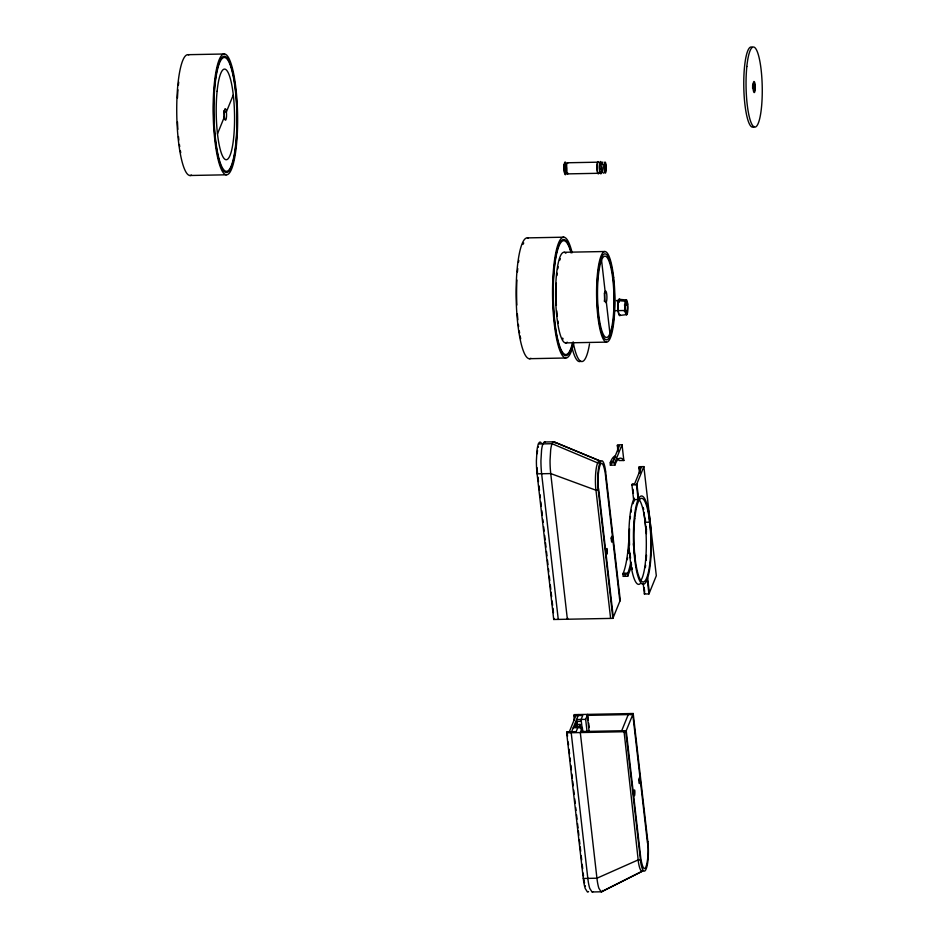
<?xml version="1.0" encoding="UTF-8"?>
<svg xmlns="http://www.w3.org/2000/svg" width="939" height="939" viewBox="0 0 939 939"><rect width="100%" height="100%" fill="white"/><g stroke="black" fill="none" stroke-linecap="round" stroke-linejoin="round"><path stroke-width="1.41" d="M603.495 173.187L601.993 171.626L601.664 168.762L601.969 162.975L602.815 162.06M628.637 542.425L628.344 546.169A60.425 12.184 88.9 0 1 623.226 573.236L623.05 576.346L627.604 576.264L631.231 567.32M628.637 548.822L628.449 550.817A62.749 12.653 88.9 0 1 628.203 553.141M537.178 453.701L537.413 451.565A17.477 3.521 88.9 0 1 537.554 450.579M601.887 164.348L602.286 162.611M617.662 458.889A60.425 12.184 88.9 0 1 618.461 459.594L619.259 460.544L623.848 460.509L623.015 459.5A60.425 12.184 88.9 0 0 615.315 464.019L614.916 465.098L610.362 465.192L610.761 464.101M217.484 133.854L224.374 116.894M233.283 94.945L226.393 111.905A5.81 1.174 88.9 0 1 225.395 120.192A5.81 1.174 88.9 0 1 224.362 111.107A5.81 1.174 88.9 0 1 226.393 111.905L224.116 111.952M613.237 278.355L613.636 277.357M625.468 309.483L625.069 310.48A7.559 1.526 88.9 0 0 626.888 314.565L620.116 315.422A8.31 1.678 88.9 0 1 618.108 310.938A8.31 1.678 88.9 0 1 618.437 300.703L625.362 301.184L625.679 303.051A5.235 1.056 88.9 0 0 625.468 309.483A5.235 1.056 88.9 0 0 626.736 312.311L626.888 314.565M627.698 304.001L627.299 304.999A5.235 1.056 88.9 0 1 627.088 311.431L627.405 313.297A7.559 1.526 88.9 0 0 627.698 304.001A7.559 1.526 88.9 0 0 625.879 299.917L619.001 299.318L619.212 302.299M617.733 451.518L617.498 444.84L622.041 444.757L623.848 460.509M610.362 465.192L610.526 462L612.803 461.965L619.364 445.802L617.087 445.837M614.916 465.098L614.669 462.927L622.041 444.757M605.632 472.012L620.268 600.185L612.885 618.367L553.717 619.494L554.127 618.472M567.778 618.214L567.367 619.224L550.735 473.573A24.402 4.918 88.9 0 1 550.043 460.509L550.677 449.875A19.813 3.991 88.9 0 1 552.062 443.713A19.813 3.991 88.9 0 1 553.94 441.846M638.907 467.704L639.306 466.706L643.861 466.613L636.478 484.794L638.168 499.536L633.614 499.618L631.935 484.876L632.346 483.867L634.623 483.82L641.184 467.657L638.907 467.704L639.565 473.456M645.21 518.398L645.128 522.272L649.682 522.178L650.093 521.18M588.565 891.534A19.813 3.991 88.9 0 1 587.462 892.027L585.208 888.482A24.402 4.918 88.9 0 1 583.283 878.458L566.651 732.819L567.062 731.798L576.159 731.634L577.79 727.643M574.116 720.013L574.022 714.638L633.203 713.511L647.84 841.684M569.339 731.763L575.9 715.6M578.577 714.556L571.205 732.725L587.826 878.388M575.513 724.521L580.067 724.439L579.257 726.434L574.703 726.516L576.769 721.434L581.323 721.352M573.236 727.725L582.333 727.549L580.302 732.561L596.934 878.211A24.402 4.918 88.9 0 0 598.871 888.235L601.113 891.768A19.813 3.991 88.9 0 0 602.744 890.454M587.098 731.962L585.654 719.368L587.685 714.379L588.354 720.213M643.861 466.613L656.314 575.748L648.943 593.918L644.389 594.011L644.8 592.99M621.688 730.765L628.25 714.602M623.966 730.718L638.18 859.913L596.934 878.211L583.272 878.47M630.527 714.556L630.926 713.558M638.18 859.913L640.457 859.866L625.82 731.692L633.203 713.511M627.604 576.264L627.78 573.142A60.425 12.184 88.9 0 0 630.832 561.909M627.592 576.194L628.015 575.243M634.33 498.222L633.285 500.346A44.156 8.909 88.9 0 0 629.611 553.81A44.156 8.909 88.9 0 0 640.245 583.647M617.51 301.806L619.047 300.046A7.559 1.526 88.9 0 1 619.646 299.893M601.676 891.71L642.663 871.052L601.394 891.792L592.298 891.968M619.047 300.046L616.5 300.597L618.531 301.313A7.559 1.526 88.9 0 0 618.073 308.497A7.559 1.526 88.9 0 0 619.177 314.483M188.046 54.685L224.456 53.993M752.526 85.472L754.792 85.437A3.721 0.751 88.9 0 1 754.158 90.731A3.721 0.751 88.9 0 1 753.489 84.921A3.721 0.751 88.9 0 1 754.792 85.437M567.567 162.764L598.202 162.177M189.901 175.499L226.311 174.807A60.425 12.184 88.9 0 0 235.489 84.944A60.425 12.184 88.9 0 0 214.35 83.442A60.425 12.184 88.9 0 0 226.311 174.807M565.877 173.398L568.154 173.351A5.575 1.127 88.9 0 1 566.463 168.597A5.575 1.127 88.9 0 1 567.86 163.057M567.59 173.879L598.237 173.292M527.436 237.884L563.846 237.191M564.081 252.286L605.045 251.511M624.4 305.046L627.299 304.999A5.235 1.056 88.9 0 0 626.031 302.17L625.879 299.917M613.942 310.692L625.069 310.48A7.559 1.526 88.9 0 1 625.362 301.184M624.365 311.49L627.088 311.431M565.466 342.899L606.441 342.125A45.318 9.144 88.9 0 0 613.32 274.728A45.318 9.144 88.9 0 0 597.474 273.601A45.318 9.144 88.9 0 0 606.441 342.125M529.291 358.698L565.701 358.005M544.55 441.999L553.658 441.823M537.085 473.831A24.402 4.918 88.9 0 1 536.392 460.767L537.014 450.145A19.813 3.991 88.9 0 1 538.399 443.971L552.062 443.713L597.58 462.868L599.857 462.821M614.669 462.927L610.115 463.021L610.526 462A62.749 12.653 88.9 0 1 615.209 456.014M631.935 484.876L636.478 484.794M553.717 619.494L537.085 473.843L550.735 473.573L595.983 490.228L598.26 490.193L612.885 618.367M623.226 573.236L627.78 573.142M622.803 574.175L627.358 574.093M573.623 715.635L582.732 715.471L581.112 719.462L582.485 731.516M585.654 719.368L576.558 719.544L577.262 725.788M580.713 731.54L626.231 730.671L640.868 858.845C645.774 885.395 649.917 849.654 647.429 842.682L632.804 714.509L587.274 715.377L589.105 731.399M566.651 732.819L625.82 731.692M599.704 460.767L553.94 441.846L599.434 460.732M554.221 441.952L555.078 442.879M541.146 442.738L540.571 442.222A19.919 4.014 88.9 0 0 538.399 443.959M602.275 172.177L601.723 167.342M648.215 509.372L648.649 511.509A44.156 8.909 88.9 0 1 651.009 532.143L651.15 535.007A44.156 8.909 88.9 0 1 647.91 577.192L646.948 580.009A44.156 8.909 88.9 0 1 634.694 559.092A44.156 8.909 88.9 0 1 637.839 500.264L638.884 498.128A44.156 8.909 88.9 0 1 648.215 509.372L651.138 534.937M643.673 509.501L643.673 509.454A44.156 8.909 88.9 0 0 643.215 507.447M618.437 300.703L618.531 301.313M639.306 466.706L639.964 472.446M646.196 527.014L646.525 529.889M644.001 512.342L646.431 533.61M636.9 483.773L638.59 498.668M647.652 578.013L649.354 592.908M647.253 579.175L648.943 593.918M632.956 489.278L633.426 493.339M644.177 587.579L644.647 591.64M643.168 583.283L644.389 594.011M601.547 260.091L605.139 291.571M606.336 302.065L609.939 333.545M633.344 543.763L634.001 549.491M634.33 552.355L634.987 558.083M617.815 447.703L618.144 450.567M625.081 574.14L625.315 576.229M619.857 601.183L605.232 473.01C600.326 446.471 596.183 482.2 598.671 489.172L613.296 617.346M595.983 490.228L610.608 618.402M588.683 723.124L589.176 727.49M582.333 727.549L582.837 731.915M580.067 724.439L580.56 728.805M576.746 721.481L577.227 725.612M575.654 724.18L575.971 726.927M558.259 619.4L541.639 473.749A24.402 4.918 88.9 0 1 540.934 460.673L541.568 450.051A19.813 3.991 88.9 0 1 542.953 443.877A19.919 4.014 88.9 0 1 545.113 442.14M538 477.188L538.493 481.566M538.998 485.933L539.491 490.299M539.995 494.665L540.324 497.588M540.817 501.954L541.322 506.321M541.815 510.687L542.319 515.065M542.812 519.431L543.153 522.342M543.646 526.709L544.151 531.087M544.643 535.453L545.148 539.819M545.477 542.73L545.982 547.108M546.475 551.475L546.979 555.841M547.472 560.207L547.977 564.585M548.47 568.952L548.799 571.863M549.303 576.229L549.796 580.607M550.301 584.974L550.794 589.34M551.134 592.251L551.627 596.629M552.132 600.995L552.625 605.362M552.965 608.272L553.458 612.651M567.062 731.798L567.555 736.176M568.224 741.998L568.553 744.909M569.057 749.275L569.55 753.653M570.055 758.019L570.384 760.93M570.889 765.297L571.382 769.675M571.886 774.041L572.379 778.408M572.708 781.318L573.213 785.697M573.706 790.063L574.21 794.429M574.703 798.807L575.208 803.174M575.701 807.54L576.041 810.451M576.534 814.829L577.039 819.195M577.532 823.562L578.037 827.928M578.365 830.851L578.87 835.217M579.363 839.583L579.868 843.95M580.196 846.872L580.689 851.239M581.194 855.605L581.687 859.971M582.192 864.35L582.685 868.716M583.189 873.082L583.518 875.993M620.069 314.694L620.116 315.422M589.516 343.92A53.453 10.775 88.9 0 1 573.295 342.758M580.807 361.233A53.453 10.775 88.9 0 1 572.086 347.817M754.052 126.495A40.095 8.087 88.9 0 1 743.805 87.808A40.095 8.087 88.9 0 1 752.315 47.408M752.597 86.4A3.721 0.751 88.9 0 1 752.597 88.325M598.613 173.222A5.575 1.127 88.9 0 1 597.181 167.283A5.575 1.127 88.9 0 1 598.589 162.482M598.824 173.281A6.139 1.232 88.9 0 1 596.958 168.046A6.139 1.232 88.9 0 1 598.507 161.954M601.582 172.353A6.139 1.232 88.9 0 1 599.904 172.06A6.139 1.232 88.9 0 1 599.669 163.773A6.139 1.232 88.9 0 1 601.312 162.635M599.939 169.29A3.721 0.751 88.9 0 1 600.044 164.865M601.394 171.931A5.575 1.127 88.9 0 1 599.868 171.661A5.575 1.127 88.9 0 1 599.645 164.137A5.575 1.127 88.9 0 1 601.136 163.093M619.001 299.318A8.31 1.678 88.9 0 1 620.28 300.234M563.165 338.956A42.994 8.674 88.9 0 1 562.614 338.099M558.294 323.274A42.994 8.674 88.9 0 1 557.919 320.962M557.285 316.056A42.994 8.674 88.9 0 1 556.768 310.832M556.393 305.375A42.994 8.674 88.9 0 1 556.346 283.191M556.921 275.573A42.994 8.674 88.9 0 1 557.191 273.202M557.813 268.789A42.994 8.674 88.9 0 1 558.165 266.758M559.867 260.056A42.994 8.674 88.9 0 1 560.348 258.777M604.293 293.097A5.81 1.174 88.9 0 1 604.305 301.278M530.875 358.299A60.425 12.184 88.9 0 1 516.192 299.4A60.425 12.184 88.9 0 1 528.234 238.06M572.473 343.251A56.939 11.479 88.9 0 1 556.886 335.446A56.939 11.479 88.9 0 1 555.712 258.53A56.939 11.479 88.9 0 1 571.076 252.931M573.518 343.592A60.425 12.184 88.9 0 1 556.604 338.744A60.425 12.184 88.9 0 1 555.325 255.197A60.425 12.184 88.9 0 1 572.121 252.755M573.177 341.819A58.101 11.714 88.9 0 1 557.109 338.075A58.101 11.714 88.9 0 1 555.372 258.671A58.101 11.714 88.9 0 1 571.205 252.016M520.699 338.768A58.101 11.714 88.9 0 1 520.124 335.962M519.596 332.993A58.101 11.714 88.9 0 1 519.255 330.927M518.645 326.608A58.101 11.714 88.9 0 1 518.363 324.366M517.859 319.741A58.101 11.714 88.9 0 1 517.342 313.743M516.849 305.046A58.101 11.714 88.9 0 1 516.908 280.022M517.448 271.852A58.101 11.714 88.9 0 1 517.753 268.519M518.504 262.263A58.101 11.714 88.9 0 1 518.798 260.314M523.046 244.304A58.101 11.714 88.9 0 1 523.739 243.013M567.238 342.16A45.318 9.144 88.9 0 1 555.63 296.947A45.318 9.144 88.9 0 1 565.877 253.284M191.486 175.1A60.425 12.184 88.9 0 1 176.802 116.201A60.425 12.184 88.9 0 1 188.845 54.873M180.734 152.764A58.101 11.714 88.9 0 1 180.382 150.803M179.713 146.672A58.101 11.714 88.9 0 1 179.408 144.512M178.844 140.04A58.101 11.714 88.9 0 1 178.469 136.554M177.87 129.324A58.101 11.714 88.9 0 1 177.459 121.847M177.459 98.032A58.101 11.714 88.9 0 1 177.964 89.792M178.363 85.32A58.101 11.714 88.9 0 1 178.715 82.127M223.928 110.673A5.81 1.174 88.9 0 1 223.952 118.866M600.537 461.425A20.74 4.179 88.9 0 0 597.615 463.138A20.74 4.179 88.9 0 0 595.925 490.358M537.507 472.81A22.113 4.46 88.9 0 1 537.061 467.716M538.235 447.281A17.477 3.521 88.9 0 1 538.434 446.635M605.69 471.871A20.74 4.179 88.9 0 0 599.892 463.103A20.74 4.179 88.9 0 0 598.202 490.311M627.628 557.578A62.749 12.653 88.9 0 1 627.322 559.679M612.803 461.965A62.749 12.653 88.9 0 1 614.282 458.925M615.057 457.798A62.749 12.653 88.9 0 1 615.855 456.917M645.222 518.704A44.156 8.909 88.9 0 1 645.539 521.274M646.067 526.638A44.156 8.909 88.9 0 1 646.455 532.237M646.501 555.019A44.156 8.909 88.9 0 1 646.138 560.325M645.633 565.278A44.156 8.909 88.9 0 1 645.328 567.602M632.323 569.374A41.832 8.439 88.9 0 1 631.912 567.344M631.536 565.208A41.832 8.439 88.9 0 1 631.172 562.954M630.55 558.177A41.832 8.439 88.9 0 1 630.046 553.094M629.553 545.09A41.832 8.439 88.9 0 1 629.517 528.821M630.21 518.786A41.832 8.439 88.9 0 1 630.456 516.485M631.067 512.201A41.832 8.439 88.9 0 1 631.419 510.229M633.062 503.703A41.832 8.439 88.9 0 1 633.532 502.447M634.013 501.356A41.832 8.439 88.9 0 1 634.518 500.428M638.86 499.325A41.832 8.439 88.9 0 1 646.267 539.456A41.832 8.439 88.9 0 1 640.644 580.772M647.887 841.567A20.74 4.179 88.9 0 1 646.196 868.763A20.74 4.179 88.9 0 1 640.398 860.007M642.922 870.688A20.74 4.179 88.9 0 1 638.121 860.054M587.826 878.376A24.402 4.918 88.9 0 0 589.762 888.411L592.016 891.944A19.813 3.991 88.9 0 0 592.849 891.71M585.42 886.475A22.113 4.46 88.9 0 1 585.197 885.712M584.551 883.024A22.113 4.46 88.9 0 1 583.999 879.82M606.218 550.289C607.157 562.261 608.096 542.683 606.218 550.289M611.172 538.117C612.111 550.09 613.038 530.512 611.172 538.117M633.79 791.788C634.729 803.761 635.668 784.182 633.79 791.788M638.731 779.616C639.67 791.589 640.609 772.011 638.731 779.616M746.834 66.493A40.095 8.087 88.9 0 0 754.768 127.105A40.095 8.087 88.9 0 0 760.848 67.491A40.095 8.087 88.9 0 0 746.834 66.493M753.16 83.864A5.575 1.127 88.9 0 0 754.158 92.585A5.575 1.127 88.9 0 0 755.12 84.639A5.575 1.127 88.9 0 0 753.16 83.864M564.316 165.194A5.575 1.127 88.9 0 0 565.313 173.915A5.575 1.127 88.9 0 0 566.276 165.968A5.575 1.127 88.9 0 0 564.316 165.194M564.644 166.25A3.721 0.751 88.9 0 0 565.313 172.072A3.721 0.751 88.9 0 0 565.959 166.766A3.721 0.751 88.9 0 0 564.644 166.25M604.153 164.442A5.575 1.127 88.9 0 0 605.15 173.163A5.575 1.127 88.9 0 0 606.113 165.205A5.575 1.127 88.9 0 0 604.153 164.442M604.481 165.487A3.721 0.751 88.9 0 0 605.139 171.309A3.721 0.751 88.9 0 0 605.784 166.003A3.721 0.751 88.9 0 0 604.481 165.487M564.175 164.736A6.397 1.291 88.9 0 0 565.313 174.736A6.397 1.291 88.9 0 0 566.417 165.616A6.397 1.291 88.9 0 0 564.175 164.736M598.319 275.984A40.67 8.205 88.9 0 0 606.371 337.477A40.67 8.205 88.9 0 0 612.545 276.993A40.67 8.205 88.9 0 0 598.319 275.984M597.897 274.787A42.994 8.674 88.9 0 0 606.406 339.801A42.994 8.674 88.9 0 0 612.932 275.855A42.994 8.674 88.9 0 0 597.897 274.787M604.716 293.52A5.81 1.174 88.9 0 0 605.761 302.604A5.81 1.174 88.9 0 0 606.758 294.318A5.81 1.174 88.9 0 0 604.716 293.52M214.996 85.226A56.939 11.479 88.9 0 0 226.264 171.321A56.939 11.479 88.9 0 0 234.903 86.646A56.939 11.479 88.9 0 0 214.996 85.226M214.773 84.627A58.101 11.714 88.9 0 0 226.276 172.483A58.101 11.714 88.9 0 0 235.102 86.083A58.101 11.714 88.9 0 0 214.773 84.627M217.109 91.177A45.318 9.144 88.9 0 0 226.076 159.712A45.318 9.144 88.9 0 0 232.966 92.315A45.318 9.144 88.9 0 0 217.109 91.177M634.752 518.704A41.832 8.439 88.9 0 0 643.039 581.957A41.832 8.439 88.9 0 0 649.389 519.748A41.832 8.439 88.9 0 0 634.752 518.704"/></g></svg>
